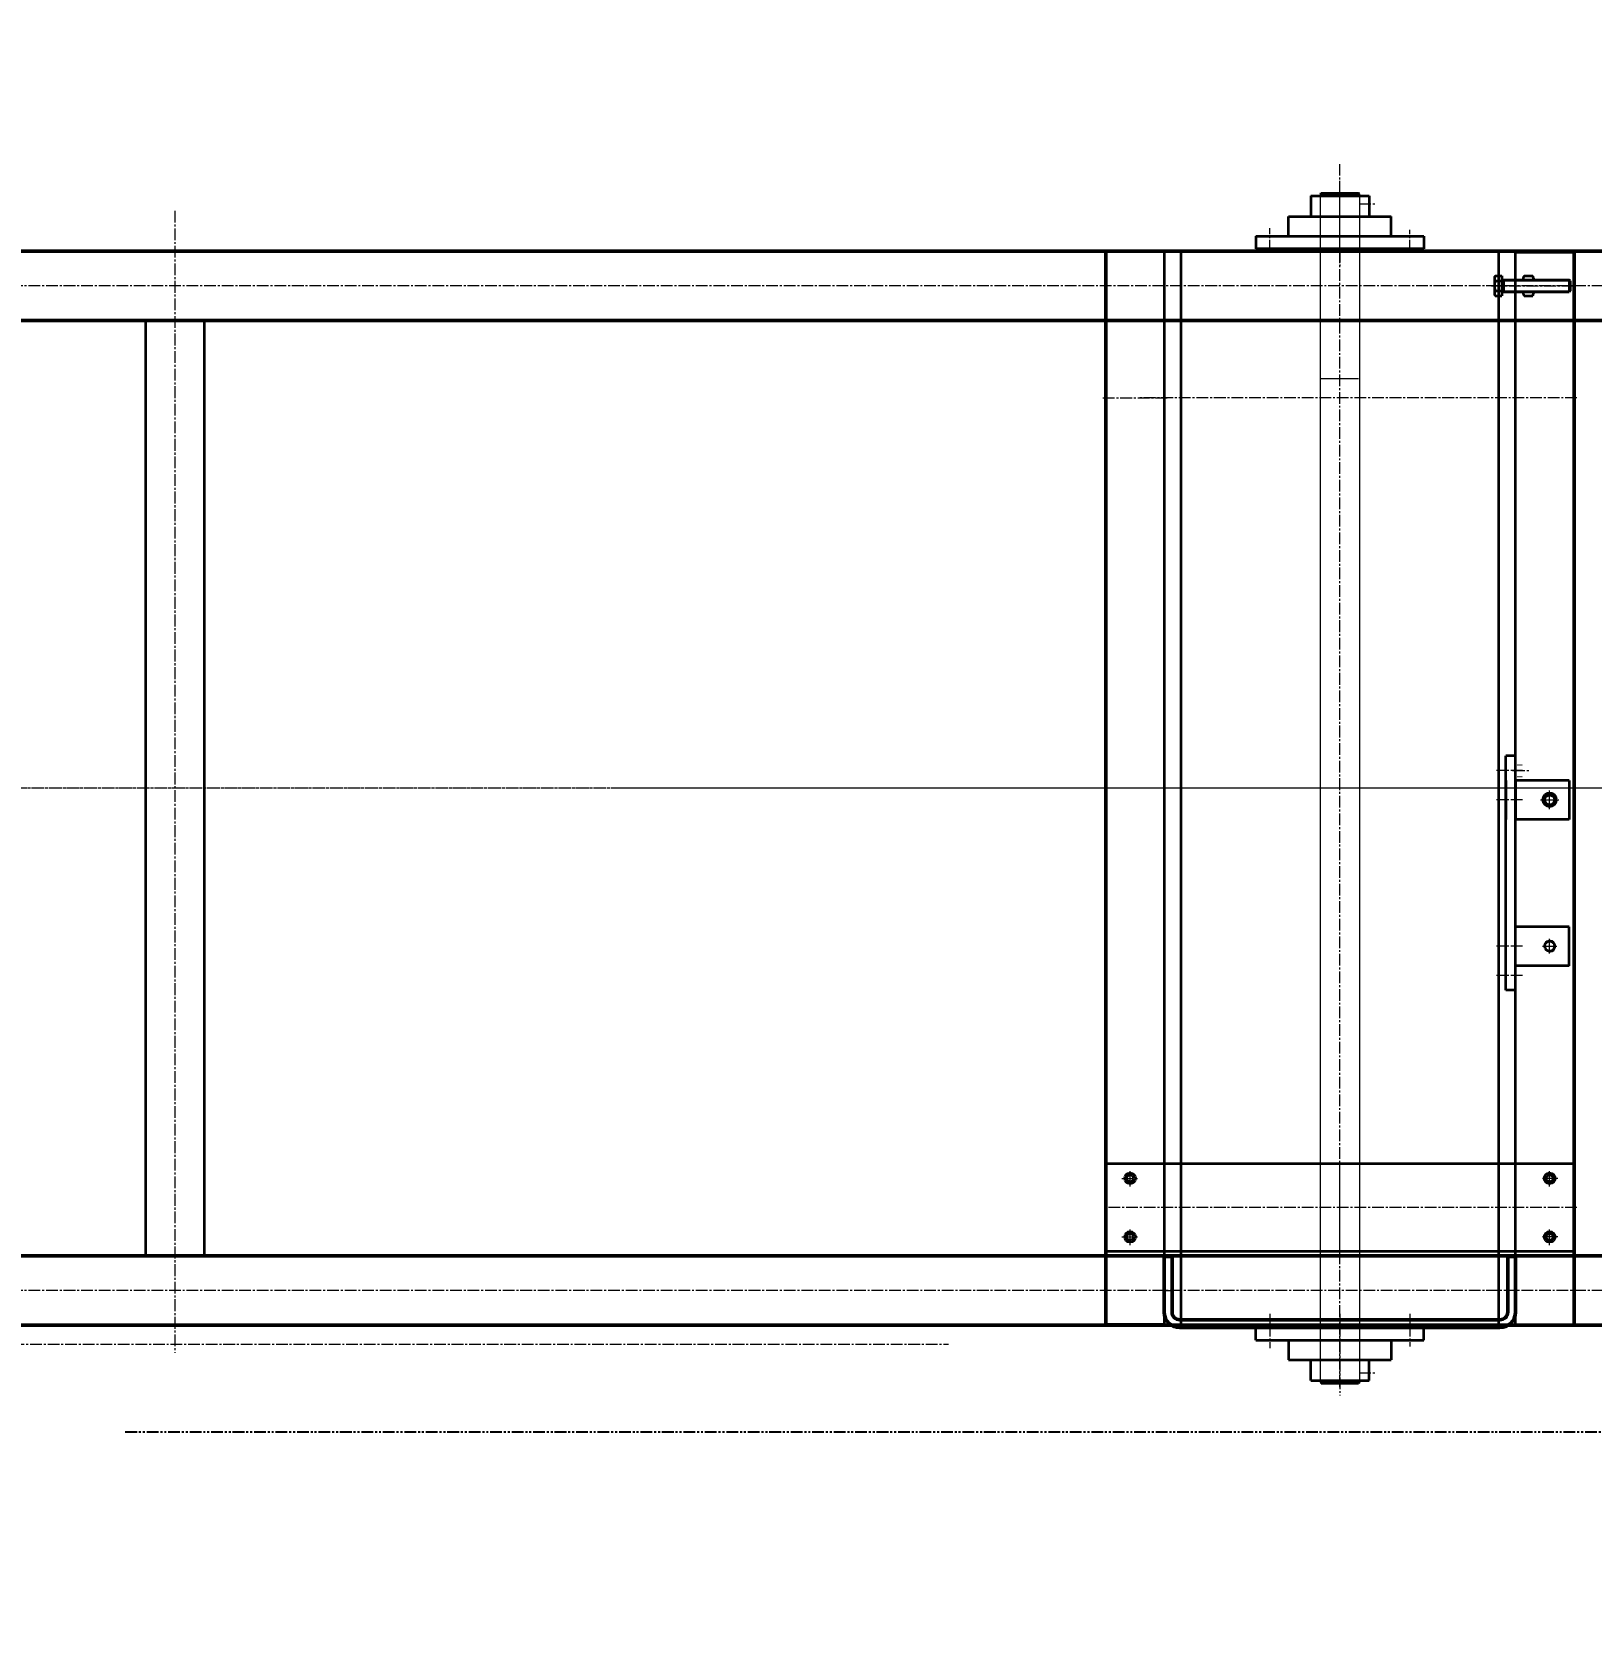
# Model space of a CAD drawing. Header units: millimetres. Extents: x -67280 to 67280, y -47520 to 47520.
# Drawn here: x -46603 to -45006, y -13436 to -11797 of the extents above; entities that cross this region are included whole.
import ezdxf

# ---------------------------------------------------------------- set-up
doc = ezdxf.new("R2010")
doc.units = ezdxf.units.MM
for name, pattern in [('双点画线', [22, 12, -2, 2, -2, 2, -2]), ('点画线', [18, 12, -2, 2, -2]), ('虚线', [2, 1, -1])]:
    doc.linetypes.add(name, pattern=pattern)
doc.layers.get('0').update_dxf_attribs({"lineweight": 35})
for name, color, linetype, lineweight in [('7', 30, '双点画线', 18), ('ACAD0', 7, 'Continuous', 18), ('ACADAM_0', 7, 'Continuous', 18), ('ACAD细实线', 2, 'Continuous', 18), ('EB0', 7, 'Continuous', 35), ('EB0_1', 7, 'Continuous', 35), ('中心线层', 1, '点画线', 18), ('尺寸线层', 4, 'Continuous', 18), ('粗实线层', 7, 'Continuous', 35), ('细实线层', 3, 'Continuous', 18), ('虚线层', 100, '虚线', 18)]:
    doc.layers.add(name, color=color, linetype=linetype, lineweight=lineweight)
doc.styles.add('标准', font='', dxfattribs={"width": 0.667})
doc.styles.get('标准').set_extended_font_data('宋体')
doc.dimstyles.new('标准', dxfattribs={"dimscale": 160, "dimtxt": 2, "dimasz": 1, "dimexe": 1, "dimexo": 0, "dimgap": 1, "dimtad": 1, "dimdec": 1, "dimdsep": 46, "dimtxsty": '标准', "dimblk": '_CAXARROW', "dimcen": 0, "dimdle": 2, "dimaunit": 1, "dimadec": 0, "dimazin": 2, "dimtfac": 0.707107, "dimtdec": 3, "dimtmove": 0, "dimatfit": 3, "dimfxl": 0, "dimfrac": 2, "dimtolj": 1, "dimarcsym": 0})

# ---------------------------------------------------------------- blocks, each defined once
blk = doc.blocks.new('*X501')
at = {"layer": '尺寸线层', "linetype": 'Continuous', "lineweight": 18}
for points in [[(-51183.3, -8857.3), (-51163.3, -9017.3), (-51203.3, -9017.3)], [(-51183.3, -14032.3), (-51163.3, -13872.3), (-51203.3, -13872.3)]]:
    blk.add_hatch(color=0, dxfattribs=at).paths.add_polyline_path(points, flags=0)
at = {"layer": '尺寸线层', "color": 0}
for p, q in [((-50396.4, -8857.3), (-51343.3, -8857.3)), ((-46008, -14032.3), (-51343.3, -14032.3))]:
    blk.add_line(p, q, dxfattribs=at)
at = {"layer": '尺寸线层', "color": 0, "linetype": 'Continuous', "lineweight": 18}
blk.add_line((-51183.3, -8857.3), (-51183.3, -14032.3), dxfattribs=at)
at = {"layer": '尺寸线层', "color": 0, "insert": (-51503.3, -11444.8), "char_height": 320, "width": 1231.786, "attachment_point": 5, "rotation": 90, "line_spacing_factor": 1.15057, "style": '标准'}
blk.add_mtext('\\T1.1;5175', dxfattribs=at)
blk = doc.blocks.new('_CAXARROW')
blk.add_hatch(color=0).paths.add_polyline_path([(0, 0), (-1, 0.125), (-1, -0.125)], flags=0)
blk = doc.blocks.new('*X1746')
at = {"layer": '7', "linetype": '双点画线', "lineweight": 25}
blk.add_line((-4449.7, 510), (715.3, 510), dxfattribs=at)
blk = doc.blocks.new('*X1801')
at = {"layer": 'EB0_1'}
for p, q in [((86, 0), (-86, 0)), ((-86, -13), (-86, 0)), ((86, -13), (86, 0)), ((-86, -13), (86, -13)), ((-52.5, -13), (-52.5, -33)), ((52.5, -13), (52.5, -33)), ((-52.5, -33), (52.5, -33)), ((-29.8, -54.2), (-29.8, -33)), ((30.2, -54.2), (30.2, -33)), ((-29.8, -54.2), (30.2, -54.2))]:
    blk.add_line(p, q, dxfattribs=at)
at = {"layer": '中心线层', "linetype": '点画线', "lineweight": 18}
for p, q in [((-71.8, 3), (-71.8, -21.1)), ((0, 3), (0, -69.7)), ((71.8, 3), (71.8, -19.5)), ((19.8, -46.2), (37.2, -46.2))]:
    blk.add_line(p, q, dxfattribs=at)
blk = doc.blocks.new('*X1800')
at = {"layer": 'EB0_1'}
blk.add_blockref('*X1801', (-86, -3), dxfattribs=at)
blk = doc.blocks.new('*X1803')
at = {"layer": 'EB0_1'}
for p, q in [((-29.8, 54.2), (30.2, 54.2)), ((-29.8, 54.2), (-29.8, 33)), ((30.2, 54.2), (30.2, 33)), ((-52.5, 33), (52.5, 33)), ((-52.5, 13), (-52.5, 33)), ((52.5, 13), (52.5, 33)), ((-86, 13), (86, 13)), ((-86, 13), (-86, 0)), ((86, 0), (-86, 0)), ((86, 13), (86, 0))]:
    blk.add_line(p, q, dxfattribs=at)
at = {"layer": '中心线层', "linetype": '点画线', "lineweight": 18}
for p, q in [((0, -3), (0, 69.7)), ((19.8, 46.2), (37.2, 46.2)), ((-71.8, -3), (-71.8, 21.1)), ((71.8, -3), (71.8, 19.5))]:
    blk.add_line(p, q, dxfattribs=at)
blk = doc.blocks.new('*X1802')
at = {"layer": 'EB0_1'}
blk.add_blockref('*X1803', (-86, 3), dxfattribs=at)
blk = doc.blocks.new('*X1805')
at = {"layer": 'EB0_1'}
for p, q in [((0, 7.8), (0, -7.8)), ((0.8, 10.4), (9.6, 10.4)), ((9.6, 5.2), (0.8, 5.2)), ((10.4, 7.8), (10.4, -7.8)), ((9.6, -5.2), (0.8, -5.2)), ((0.8, -10.4), (9.6, -10.4))]:
    blk.add_line(p, q, dxfattribs=at)
for centre, radius, start, end in [((4.8, 7.8), 4.79, 147.1328, 212.8672), ((18, 0), 18, 163.2213, 196.7787), ((5.6, 7.8), 4.79, 327.1328, 32.8672), ((-7.6, 0), 18, 343.2213, 16.7787), ((4.8, -7.8), 4.79, 147.1328, 212.8672), ((5.6, -7.8), 4.79, 327.1328, 32.8672)]:
    blk.add_arc(centre, radius, start, end, dxfattribs=at)
at = {"layer": '中心线层', "linetype": '点画线', "lineweight": 18}
blk.add_line((-0.8, 0), (13.4, 0), dxfattribs=at)
blk = doc.blocks.new('*X1806')
at = {"layer": '中心线层', "linetype": '点画线', "lineweight": 18}
blk.add_line((-10.5, 0), (73, 0), dxfattribs=at)
at = {"layer": '粗实线层'}
for p, q in [((-7.5, 7.8), (-7.5, -7.8)), ((-6.7, 10.4), (0, 10.4)), ((-6.7, 5.2), (0, 5.2)), ((0, 10.4), (0, -10.4)), ((0, 6), (0, -6)), ((0, 6), (69.1, 6)), ((1.8, 6), (1.8, -6)), ((70, 5.1), (69.1, 6)), ((69.1, 6), (69.1, -6)), ((70, 5.1), (70, -5.1)), ((-6.7, -5.2), (0, -5.2)), ((-6.7, -10.4), (0, -10.4)), ((0, -6), (69.1, -6)), ((70, -5.1), (69.1, -6))]:
    blk.add_line(p, q, dxfattribs=at)
for centre, radius, start, end in [((-2.7, 7.8), 4.79, 147.1328, 212.8672), ((10.5, 0), 18, 163.2213, 196.7787), ((-2.7, -7.8), 4.79, 147.1328, 212.8672)]:
    blk.add_arc(centre, radius, start, end, dxfattribs=at)
at = {"layer": '细实线层'}
for p, q in [((0, 6), (1.8, 5.1)), ((1.8, 5.1), (70, 5.1)), ((0, -6), (1.8, -5.1)), ((1.8, -5.1), (70, -5.1))]:
    blk.add_line(p, q, dxfattribs=at)
blk = doc.blocks.new('*X1804')
blk.add_wipeout([(32.5, 0), (32.5, 1.3), (32.5, 1.3), (32.5, 7.8), (32.5, 7.8), (32.5, 7.9), (32.5, 8), (32.5, 8.1), (32.5, 8.2), (32.5, 8.3), (32.5, 8.3), (32.5, 8.4), (32.5, 8.5), (32.4, 8.6), (32.4, 8.7), (32.4, 8.8), (32.4, 8.9), (32.4, 9), (32.3, 9.1), (32.3, 9.1), (32.3, 9.2), (32.3, 9.3), (32.2, 9.4), (32.2, 9.5), (32.2, 9.6), (32.1, 9.7), (32.1, 9.7), (32.1, 9.8), (32, 9.9), (32, 10), (31.9, 10.1), (31.9, 10.2), (31.8, 10.2), (31.8, 10.3), (31.7, 10.4), (31.7, 10.4), (22.9, 10.4), (22.9, 10.4), (22.9, 10.3), (22.8, 10.2), (22.8, 10.2), (22.7, 10.1), (22.7, 10), (22.6, 9.9), (22.6, 9.8), (22.6, 9.7), (22.5, 9.7), (22.5, 9.6), (22.5, 9.5), (22.4, 9.4), (22.4, 9.3), (22.4, 9.2), (22.3, 9.1), (22.3, 9.1), (22.3, 9), (22.3, 8.9), (22.3, 8.8), (22.2, 8.7), (22.2, 8.6), (22.2, 8.5), (22.2, 8.4), (22.2, 8.3), (22.2, 8.3), (22.2, 8.2), (22.2, 8.1), (22.1, 8), (22.1, 7.9), (22.1, 7.8), (22.1, 7.8), (22.1, 1.3), (22.1, 1.3), (22.1, 0), (22.1, 0), (22.1, -7.8), (22.1, -7.8), (22.1, -7.9), (22.1, -8), (22.2, -8.1), (22.2, -8.2), (22.2, -8.3), (22.2, -8.3), (22.2, -8.4), (22.2, -8.5), (22.2, -8.6), (22.2, -8.7), (22.3, -8.8), (22.3, -8.9), (22.3, -9), (22.3, -9.1), (22.3, -9.1), (22.4, -9.2), (22.4, -9.3), (22.4, -9.4), (22.5, -9.5), (22.5, -9.6), (22.5, -9.7), (22.6, -9.7), (22.6, -9.8), (22.6, -9.9), (22.7, -10), (22.7, -10.1), (22.8, -10.2), (22.8, -10.2), (22.9, -10.3), (22.9, -10.4), (22.9, -10.4), (31.7, -10.4), (31.7, -10.4), (31.8, -10.3), (31.8, -10.2), (31.9, -10.2), (31.9, -10.1), (32, -10), (32, -9.9), (32.1, -9.8), (32.1, -9.7), (32.1, -9.7), (32.2, -9.6), (32.2, -9.5), (32.2, -9.4), (32.3, -9.3), (32.3, -9.2), (32.3, -9.1), (32.3, -9.1), (32.4, -9), (32.4, -8.9), (32.4, -8.8), (32.4, -8.7), (32.4, -8.6), (32.5, -8.5), (32.5, -8.4), (32.5, -8.3), (32.5, -8.3), (32.5, -8.2), (32.5, -8.1), (32.5, -8), (32.5, -7.9), (32.5, -7.8), (32.5, -7.8)]).dxf.layer = '尺寸线层'
at = {"layer": '尺寸线层'}
blk.add_blockref('*X1805', (22.1, 0), dxfattribs=at)
blk.add_wipeout([(70, 0), (70, 1.3), (70, 1.3), (70, 5.1), (70, 5.1), (69.1, 6), (69.1, 6), (1.7, 6), (1.7, 6), (0, 6), (0, 6), (0, 10.4), (0, 10.4), (-6.7, 10.4), (-6.7, 10.4), (-6.8, 10.3), (-6.8, 10.2), (-6.9, 10.2), (-6.9, 10.1), (-7, 10), (-7, 9.9), (-7, 9.8), (-7.1, 9.7), (-7.1, 9.7), (-7.2, 9.6), (-7.2, 9.5), (-7.2, 9.4), (-7.2, 9.3), (-7.3, 9.2), (-7.3, 9.1), (-7.3, 9.1), (-7.4, 9), (-7.4, 8.9), (-7.4, 8.8), (-7.4, 8.7), (-7.4, 8.6), (-7.4, 8.5), (-7.5, 8.4), (-7.5, 8.3), (-7.5, 8.3), (-7.5, 8.2), (-7.5, 8.1), (-7.5, 8), (-7.5, 7.9), (-7.5, 7.8), (-7.5, 7.8), (-7.5, 1.3), (-7.5, 1.3), (-7.5, 0), (-7.5, 0), (-7.5, -7.8), (-7.5, -7.8), (-7.5, -7.9), (-7.5, -8), (-7.5, -8.1), (-7.5, -8.2), (-7.5, -8.3), (-7.5, -8.3), (-7.5, -8.4), (-7.4, -8.5), (-7.4, -8.6), (-7.4, -8.7), (-7.4, -8.8), (-7.4, -8.9), (-7.4, -9), (-7.3, -9.1), (-7.3, -9.1), (-7.3, -9.2), (-7.2, -9.3), (-7.2, -9.4), (-7.2, -9.5), (-7.2, -9.6), (-7.1, -9.7), (-7.1, -9.7), (-7, -9.8), (-7, -9.9), (-7, -10), (-6.9, -10.1), (-6.9, -10.2), (-6.8, -10.2), (-6.8, -10.3), (-6.7, -10.4), (-6.7, -10.4), (0, -10.4), (0, -10.4), (0, -6), (0, -6), (1.7, -6), (1.7, -6), (69.1, -6), (69.1, -6), (70, -5.1), (70, -5.1)]).dxf.layer = 'EB0'
at = {"layer": 'EB0'}
blk.add_blockref('*X1806', (0, 0), dxfattribs=at)
blk = doc.blocks.new('*X1807')
at = {"layer": 'EB0_1'}
for p, q in [((-480, 0), (-480, 90)), ((0, 90), (-480, 90)), ((0, 0), (0, 90)), ((0, 0), (-480, 0))]:
    blk.add_line(p, q, dxfattribs=at)
for centre, radius in [((-455, 75), 5.5), ((-455, 75), 3.5), ((-25, 75), 5.5), ((-25, 75), 3.5), ((-455, 15), 5.5), ((-455, 15), 3.5), ((-25, 15), 5.5), ((-25, 15), 3.5)]:
    blk.add_circle(centre, radius, dxfattribs=at)
at = {"layer": '中心线层', "linetype": '点画线', "lineweight": 18}
for p, q in [((-455, 66.5), (-455, 83.5)), ((-25, 66.5), (-25, 83.5)), ((-463.5, 75), (-446.5, 75)), ((-16.5, 75), (-33.5, 75)), ((-455, 6.5), (-455, 23.5)), ((-25, 6.5), (-25, 23.5)), ((-463.5, 15), (-446.5, 15)), ((-16.5, 15), (-33.5, 15))]:
    blk.add_line(p, q, dxfattribs=at)
at = {"layer": '中心线层'}
for p, q in [((-240, -3), (-240, 93)), ((3, 45), (-483, 45))]:
    blk.add_line(p, q, dxfattribs=at)
blk = doc.blocks.new('*X1808')
at = {"layer": 'ACADAM_0', "linetype": 'Continuous', "lineweight": 50}
for p, q in [((0, -57), (0, 0)), ((0, 0), (8, 0)), ((8, 0), (8, -57)), ((352, 0), (352, -57)), ((360, 0), (352, 0)), ((360, -57), (360, 0)), ((344, -65), (16, -65)), ((16, -73), (344, -73))]:
    blk.add_line(p, q, dxfattribs=at)
for centre, radius, start, end in [((16, -57), 16, 180, 270), ((16, -57), 8, 180, 270), ((344, -57), 16, 270, 360), ((344, -57), 8, 270, 0)]:
    blk.add_arc(centre, radius, start, end, dxfattribs=at)
at = {"layer": '中心线层', "linetype": '点画线', "lineweight": 18}
for p, q in [((-0.4, -35), (8.4, -35)), ((360.4, -35), (351.6, -35)), ((108.25, -59), (108.25, -79)), ((180, -59), (180, -79)), ((251.75, -59), (251.75, -79))]:
    blk.add_line(p, q, dxfattribs=at)
blk = doc.blocks.new('*X1810')
at = {"layer": '中心线层'}
for p, q in [((-7.5, 0), (7.5, 0)), ((0, -7.5), (0, 7.5))]:
    blk.add_line(p, q, dxfattribs=at)
at = {"layer": '粗实线层'}
blk.add_circle((0, 0), 5.05, dxfattribs=at)
at = {"layer": '细实线层'}
blk.add_arc((0, 0), 6, 260, 190, dxfattribs=at)
blk = doc.blocks.new('*X1811')
at = {"layer": '中心线层'}
for p, q in [((-7.5, 0), (7.5, 0)), ((0, -7.5), (0, 7.5))]:
    blk.add_line(p, q, dxfattribs=at)
at = {"layer": '粗实线层'}
blk.add_circle((0, 0), 5.05, dxfattribs=at)
at = {"layer": '细实线层'}
blk.add_arc((0, 0), 6, 260, 190, dxfattribs=at)
blk = doc.blocks.new('*X1809')
at = {"layer": 'EB0'}
for p, q in [((0, -240), (0, 0)), ((10, 0), (0, 0)), ((10, -240), (10, 0)), ((0, -25), (0, -65)), ((65, -25), (10, -25)), ((10, -25), (10, -65)), ((65, -25), (65, -65)), ((65, -65), (10, -65)), ((65, -175), (10, -175)), ((65, -215), (65, -175)), ((65, -215), (10, -215)), ((10, -240), (0, -240))]:
    blk.add_line(p, q, dxfattribs=at)
at = {"layer": '中心线层', "linetype": '点画线', "lineweight": 18}
for p, q in [((17.2, -15), (-9.5, -15)), ((17.2, -45), (-9.5, -45)), ((17.2, -195), (-9.5, -195)), ((17.2, -225), (-9.5, -225))]:
    blk.add_line(p, q, dxfattribs=at)
for points in [[(51, -45), (51, -45), (51, -44.9), (51, -44.9), (51, -44.9), (51, -44.8), (51, -44.8), (51, -44.8), (51, -44.7), (51, -44.7), (51, -44.7), (51, -44.6), (51, -44.6), (51, -44.6), (51, -44.5), (51, -44.5), (51, -44.5), (51, -44.4), (51, -44.4), (51, -44.3), (51, -44.3), (51, -44.3), (51, -44.2), (50.9, -44.2), (50.9, -44.2), (50.9, -44.1), (50.9, -44.1), (50.9, -44.1), (50.9, -44), (50.9, -44), (50.9, -44), (50.9, -44), (50.9, -43.7), (50.8, -43.4), (50.7, -43.2), (50.6, -42.9), (50.5, -42.6), (50.4, -42.4), (50.3, -42.1), (50.1, -41.9), (50, -41.7), (49.8, -41.4), (49.6, -41.2), (49.5, -41), (49.3, -40.8), (49.1, -40.6), (48.9, -40.4), (48.6, -40.2), (48.4, -40.1), (48.2, -39.9), (47.9, -39.8), (47.7, -39.6), (47.4, -39.5), (47.2, -39.4), (46.9, -39.3), (46.7, -39.2), (46.4, -39.2), (46.1, -39.1), (45.8, -39.1), (45.6, -39), (45.3, -39), (45, -39), (45, -39), (44.7, -39), (44.4, -39), (44.2, -39.1), (43.9, -39.1), (43.6, -39.2), (43.3, -39.2), (43.1, -39.3), (42.8, -39.4), (42.6, -39.5), (42.3, -39.6), (42.1, -39.8), (41.8, -39.9), (41.6, -40.1), (41.4, -40.2), (41.1, -40.4), (40.9, -40.6), (40.7, -40.8), (40.5, -41), (40.4, -41.2), (40.2, -41.4), (40, -41.7), (39.9, -41.9), (39.7, -42.1), (39.6, -42.4), (39.5, -42.6), (39.4, -42.9), (39.3, -43.2), (39.2, -43.4), (39.1, -43.7), (39.1, -44), (39.1, -44), (39.1, -44), (39.1, -44), (39.1, -44.1), (39.1, -44.1), (39.1, -44.1), (39.1, -44.2), (39.1, -44.2), (39, -44.2), (39, -44.3), (39, -44.3), (39, -44.3), (39, -44.4), (39, -44.4), (39, -44.5), (39, -44.5), (39, -44.5), (39, -44.6), (39, -44.6), (39, -44.6), (39, -44.7), (39, -44.7), (39, -44.7), (39, -44.8), (39, -44.8), (39, -44.8), (39, -44.9), (39, -44.9), (39, -44.9), (39, -45), (39, -45), (39, -45), (39.9, -45), (39.9, -45), (40, -45.3), (40, -45.5), (40, -45.8), (40.1, -46.1), (40.1, -46.3), (40.2, -46.6), (40.3, -46.8), (40.4, -47.1), (40.5, -47.3), (40.6, -47.5), (40.8, -47.8), (40.9, -48), (41.1, -48.2), (41.2, -48.4), (41.4, -48.6), (41.6, -48.8), (41.8, -48.9), (42, -49.1), (42.2, -49.2), (42.5, -49.4), (42.7, -49.5), (42.9, -49.6), (43.2, -49.7), (43.4, -49.8), (43.7, -49.9), (43.9, -49.9), (44.2, -50), (44.5, -50), (44.7, -50), (45, -50.1), (45, -50.1), (45, -51), (45, -51), (45.3, -51), (45.6, -51), (45.9, -50.9), (46.2, -50.9), (46.6, -50.8), (46.9, -50.7), (47.2, -50.6), (47.4, -50.5), (47.7, -50.3), (48, -50.2), (48.3, -50), (48.5, -49.9), (48.8, -49.7), (49, -49.5), (49.2, -49.2), (49.5, -49), (49.7, -48.8), (49.9, -48.5), (50, -48.3), (50.2, -48), (50.3, -47.7), (50.5, -47.4), (50.6, -47.2), (50.7, -46.9), (50.8, -46.6), (50.9, -46.2), (50.9, -45.9), (51, -45.6), (51, -45.3)], [(51, -195), (51, -195), (51, -194.9), (51, -194.9), (51, -194.9), (51, -194.8), (51, -194.8), (51, -194.8), (51, -194.7), (51, -194.7), (51, -194.7), (51, -194.6), (51, -194.6), (51, -194.6), (51, -194.5), (51, -194.5), (51, -194.5), (51, -194.4), (51, -194.4), (51, -194.3), (51, -194.3), (51, -194.3), (51, -194.2), (50.9, -194.2), (50.9, -194.2), (50.9, -194.1), (50.9, -194.1), (50.9, -194.1), (50.9, -194), (50.9, -194), (50.9, -194), (50.9, -194), (50.9, -193.7), (50.8, -193.4), (50.7, -193.2), (50.6, -192.9), (50.5, -192.6), (50.4, -192.4), (50.3, -192.1), (50.1, -191.9), (50, -191.7), (49.8, -191.4), (49.6, -191.2), (49.5, -191), (49.3, -190.8), (49.1, -190.6), (48.9, -190.4), (48.6, -190.2), (48.4, -190.1), (48.2, -189.9), (47.9, -189.8), (47.7, -189.6), (47.4, -189.5), (47.2, -189.4), (46.9, -189.3), (46.7, -189.2), (46.4, -189.2), (46.1, -189.1), (45.8, -189.1), (45.6, -189), (45.3, -189), (45, -189), (45, -189), (44.7, -189), (44.4, -189), (44.2, -189.1), (43.9, -189.1), (43.6, -189.2), (43.3, -189.2), (43.1, -189.3), (42.8, -189.4), (42.6, -189.5), (42.3, -189.6), (42.1, -189.8), (41.8, -189.9), (41.6, -190.1), (41.4, -190.2), (41.1, -190.4), (40.9, -190.6), (40.7, -190.8), (40.5, -191), (40.4, -191.2), (40.2, -191.4), (40, -191.7), (39.9, -191.9), (39.7, -192.1), (39.6, -192.4), (39.5, -192.6), (39.4, -192.9), (39.3, -193.2), (39.2, -193.4), (39.1, -193.7), (39.1, -194), (39.1, -194), (39.1, -194), (39.1, -194), (39.1, -194.1), (39.1, -194.1), (39.1, -194.1), (39.1, -194.2), (39.1, -194.2), (39, -194.2), (39, -194.3), (39, -194.3), (39, -194.3), (39, -194.4), (39, -194.4), (39, -194.5), (39, -194.5), (39, -194.5), (39, -194.6), (39, -194.6), (39, -194.6), (39, -194.7), (39, -194.7), (39, -194.7), (39, -194.8), (39, -194.8), (39, -194.8), (39, -194.9), (39, -194.9), (39, -194.9), (39, -195), (39, -195), (39, -195), (39.9, -195), (39.9, -195), (40, -195.3), (40, -195.5), (40, -195.8), (40.1, -196.1), (40.1, -196.3), (40.2, -196.6), (40.3, -196.8), (40.4, -197.1), (40.5, -197.3), (40.6, -197.5), (40.8, -197.8), (40.9, -198), (41.1, -198.2), (41.2, -198.4), (41.4, -198.6), (41.6, -198.8), (41.8, -198.9), (42, -199.1), (42.2, -199.2), (42.5, -199.4), (42.7, -199.5), (42.9, -199.6), (43.2, -199.7), (43.4, -199.8), (43.7, -199.9), (43.9, -199.9), (44.2, -200), (44.5, -200), (44.7, -200), (45, -200.1), (45, -200.1), (45, -201), (45, -201), (45.3, -201), (45.6, -201), (45.9, -200.9), (46.2, -200.9), (46.6, -200.8), (46.9, -200.7), (47.2, -200.6), (47.4, -200.5), (47.7, -200.3), (48, -200.2), (48.3, -200), (48.5, -199.9), (48.8, -199.7), (49, -199.5), (49.2, -199.2), (49.5, -199), (49.7, -198.8), (49.9, -198.5), (50, -198.3), (50.2, -198), (50.3, -197.7), (50.5, -197.4), (50.6, -197.2), (50.7, -196.9), (50.8, -196.6), (50.9, -196.2), (50.9, -195.9), (51, -195.6), (51, -195.3)]]:
    blk.add_wipeout(points).dxf.layer = 'EB0'
at = {"layer": 'EB0'}
for name, p in [('*X1810', (45, -45)), ('*X1811', (45, -195))]:
    blk.add_blockref(name, p, dxfattribs=at)
blk = doc.blocks.new('*X1799')
at = {"layer": 'ACAD0', "linetype": 'Continuous', "lineweight": 35}
blk.add_line((-180, 550), (-180, -550), dxfattribs=at)
at = {"layer": 'ACADAM_0', "linetype": 'Continuous', "lineweight": 50}
for p, q in [((2764, 550.5), (-2764, 550.5)), ((-240, -550), (-240, 550)), ((240, 550), (180, 550)), ((2764, 479.5), (-2764, 479.5)), ((2764, -479.5), (-2764, -479.5)), ((2764, -550.5), (-2764, -550.5)), ((-240, -550), (-180, -550))]:
    blk.add_line(p, q, dxfattribs=at)
at = {"layer": 'EB0_1'}
for p, q in [((-20, 609), (-19, 610)), ((-20, 609), (20, 609)), ((-19, 610), (19, 610)), ((20, 609), (19, 610)), ((-163, 550), (-163, -550)), ((-1224, 480), (-1224, -480)), ((-1164, 480), (-1164, -480)), ((-188, -550), (-163, -550)), ((188, -550), (163, -550)), ((240, -550), (180, -550)), ((-20, -609), (20, -609)), ((-20, -609), (-19, -610)), ((-19, -610), (19, -610)), ((20, -609), (19, -610))]:
    blk.add_line(p, q, dxfattribs=at)
at = {"layer": '中心线层'}
for p, q in [((0, -613.9), (0, 639.7)), ((-1194, 591.9), (-1194, -578.9)), ((0, 551), (0, 535.1)), ((-243, 400), (-177, 400)), ((207, 400), (-207, 400)), ((243, 400), (177, 400)), ((2844.1, -515), (-2856.5, -515))]:
    blk.add_line(p, q, dxfattribs=at)
at = {"layer": '中心线层', "linetype": '点画线', "lineweight": 18}
blk.add_line((-1194, 538), (-1194, -538), dxfattribs=at)
at = {"layer": '细实线层', "color": 7, "linetype": 'Continuous', "lineweight": 18}
for p, q in [((-20, -609), (-20, 609)), ((20, 609), (20, -609))]:
    blk.add_line(p, q, dxfattribs=at)
at = {"layer": '细实线层', "linetype": 'Continuous', "lineweight": 18}
blk.add_line((-19, 420), (19, 420), dxfattribs=at)
at = {"layer": '虚线层', "linetype": '虚线', "lineweight": 18}
blk.add_line((-180, 550), (-180, -550), dxfattribs=at)
at = {"layer": 'EB0', "linetype": '点画线', "lineweight": 18}
for name, p in [('*X1802', (86, 550)), ('*X1800', (86, -550))]:
    blk.add_blockref(name, p, dxfattribs=at)
at = {"layer": 'EB0'}
for name, p in [('*X1804', (165.9, 515)), ('*X1809', (170, 33)), ('*X1807', (240, -475)), ('*X1808', (-180, -480))]:
    blk.add_blockref(name, p, dxfattribs=at)
at = {"layer": 'ACAD0', "linetype": 'Continuous', "lineweight": 35}
blk.add_line((180, -550), (180, 550), dxfattribs=at)
at = {"layer": 'ACADAM_0', "linetype": 'Continuous', "lineweight": 50}
blk.add_line((240, 550), (240, -550), dxfattribs=at)
blk.add_circle((215, -11.9), 6.5, dxfattribs=at)
at = {"layer": 'EB0_1'}
blk.add_line((163, -550), (163, 550), dxfattribs=at)
at = {"layer": '中心线层'}
for p, q in [((2844.1, 515), (-2856.5, 515)), ((2847.1, 0), (-2859.5, 0))]:
    blk.add_line(p, q, dxfattribs=at)
at = {"layer": '中心线层', "linetype": '点画线', "lineweight": 18}
for p, q in [((177, 18.1), (189, 18.1)), ((177.7, 18), (193.6, 18)), ((205.5, -11.9), (224.5, -11.9)), ((215, -21.4), (215, -2.4))]:
    blk.add_line(p, q, dxfattribs=at)
at = {"layer": '虚线层'}
for p, q in [((180, 24.1), (188, 24.1)), ((180, 12.1), (188, 12.1))]:
    blk.add_line(p, q, dxfattribs=at)

msp = doc.modelspace()

# ---------------------------------------------------------------- linework, layer by layer
at = {"layer": '中心线层'}
for p, q in [((-42774.767, -12572.309), (-53692.261, -12572.309)), ((16032.015, -12572.309), (-46007.985, -12572.309)), ((-46983.246, -13142.299), (-45663.989, -13142.299))]:
    msp.add_line(p, q, dxfattribs=at)

# ---------------------------------------------------------------- block references
at = {"layer": 'ACAD细实线'}
msp.add_blockref('*X1746', (-42057.969, -13742.309), dxfattribs=at)

# ---------------------------------------------------------------- dimensions: what is measured, and where the dimension line sits
at = {"layer": '尺寸线层'}
dim = msp.add_linear_dim(base=(-51183.269, -14032.309), p1=(-50396.352, -8857.309), p2=(-46007.985, -14032.309), angle=270, dimstyle='标准', override={"dimsah": 1, "dimtfill": 1, "dimtzin": 8}, dxfattribs=at)
dim.commit()
dim.dimension.update_dxf_attribs({"geometry": '*X501', "text_midpoint": (-51183.269, -11444.809)})

# ---------------------------------------------------------------- next in the draw order: block references
at = {"layer": 'ACAD细实线'}
msp.add_blockref('*X1799', (-45262.969, -12572.309), dxfattribs=at)

doc.saveas('drawing.dxf')
